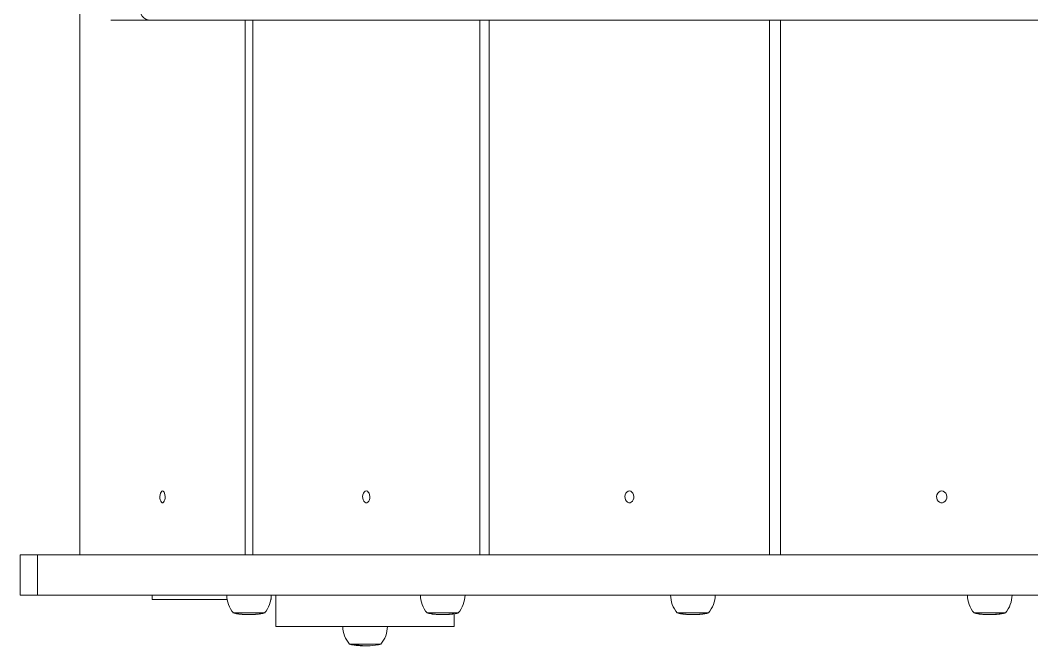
# Model space of a CAD drawing. Header units: millimetres. Extents: x -6562 to 7161, y -6069 to 5384.
# Drawn here: x -2986 to -2305, y -1994 to -1573 of the extents above; entities that cross this region are included whole.
import ezdxf

# ---------------------------------------------------------------- set-up
doc = ezdxf.new("R2010")
doc.units = ezdxf.units.MM
doc.layers.add('DIKOM_ОБЪЕКТ', color=7, linetype='Continuous')

msp = doc.modelspace()

# ---------------------------------------------------------------- linework, layer by layer
at = {"layer": 'DIKOM_ОБЪЕКТ', "color": 7, "linetype": 'Continuous', "lineweight": 15}
for p, q in [((-2945.872, -1286.484), (-2945.872, -1932.484)), ((-2925.165, -1572.984), (-2898.495, -1572.984)), ((-2898.495, -1572.984), (-2074.274, -1572.984)), ((-2834.726, -1932.484), (-2834.726, -1572.984)), ((-2829.605, -1572.984), (-2829.605, -1932.484)), ((-2676.83, -1932.484), (-2676.83, -1572.984)), ((-2670.447, -1572.984), (-2670.447, -1932.484)), ((-2481.938, -1932.484), (-2481.938, -1572.984)), ((-2474.539, -1572.984), (-2474.539, -1932.484)), ((-2986.029, -1932.484), (-2986.029, -1959.484)), ((-2974.493, -1932.484), (-2986.029, -1932.484)), ((-2974.493, -1959.484), (-2974.493, -1932.484)), ((-1772.956, -1932.484), (-2974.493, -1932.484)), ((-2986.029, -1959.484), (-2974.493, -1959.484)), ((-2974.493, -1959.484), (-1772.956, -1959.484)), ((-2897.244, -1962.484), (-2897.244, -1959.484)), ((-2813.966, -1959.484), (-2813.966, -1980.484)), ((-2846.831, -1962.484), (-2897.244, -1962.484)), ((-2817.244, -1962.484), (-2817.368, -1962.484)), ((-2817.244, -1961.644), (-2817.244, -1962.484)), ((-2821.3, -1971.484), (-2842.9, -1971.484)), ((-2839.634, -1972.09), (-2839.735, -1972.065)), ((-2839.249, -1972.133), (-2839.249, -1972.143)), ((-2839.249, -1972.143), (-2839.178, -1972.156)), ((-2836.031, -1972.462), (-2836.156, -1972.439)), ((-2835.703, -1972.465), (-2835.575, -1972.487)), ((-2834.754, -1972.519), (-2834.887, -1972.5)), ((-2833.538, -1972.537), (-2833.705, -1972.537)), ((-2833.563, -1972.537), (-2832.527, -1972.537)), ((-2832.446, -1972.537), (-2831.382, -1972.537)), ((-2832.01, -1972.535), (-2832.441, -1972.536)), ((-2831.382, -1972.537), (-2831.068, -1972.537)), ((-2831.077, -1972.536), (-2831.233, -1972.536)), ((-2831.039, -1972.537), (-2830.625, -1972.537)), ((-2828.267, -1972.469), (-2828.312, -1972.472)), ((-2827.31, -1972.38), (-2827.324, -1972.381)), ((-2826.582, -1972.32), (-2827.31, -1972.38)), ((-2827.114, -1972.345), (-2826.09, -1972.29)), ((-2825.738, -1972.25), (-2825.095, -1972.113)), ((-2824.883, -1972.107), (-2825.358, -1972.183)), ((-2824.883, -1972.082), (-2824.883, -1972.107)), ((-2824.874, -1972.106), (-2824.883, -1972.107)), ((-2824.874, -1972.081), (-2824.874, -1972.106)), ((-2690.979, -1971.484), (-2712.579, -1971.484)), ((-2709.427, -1972.074), (-2709.507, -1972.065)), ((-2708.983, -1972.14), (-2708.983, -1972.143)), ((-2705.77, -1972.456), (-2705.981, -1972.439)), ((-2705.535, -1972.465), (-2705.307, -1972.482)), ((-2704.474, -1972.516), (-2704.732, -1972.5)), ((-2704.271, -1972.515), (-2704.399, -1972.521)), ((-2703.185, -1972.537), (-2703.377, -1972.537)), ((-2703.213, -1972.537), (-2702.285, -1972.537)), ((-2702.259, -1972.537), (-2701.21, -1972.537)), ((-2701.898, -1972.535), (-2702.257, -1972.536)), ((-2701.21, -1972.537), (-2700.831, -1972.537)), ((-2700.831, -1972.537), (-2700.305, -1972.537)), ((-2698.017, -1972.469), (-2698.014, -1972.472)), ((-2697.21, -1972.38), (-2697.224, -1972.381)), ((-2697.075, -1972.345), (-2695.792, -1972.29)), ((-2695.687, -1972.279), (-2695.957, -1972.297)), ((-2695.45, -1972.25), (-2695.087, -1972.113)), ((-2694.814, -1972.107), (-2695.236, -1972.227)), ((-2694.814, -1972.073), (-2694.814, -1972.107)), ((-2694.805, -1972.106), (-2694.814, -1972.107)), ((-2694.805, -1972.072), (-2694.805, -1972.106)), ((-2693.966, -1980.484), (-2693.966, -1972.054)), ((-2522.69, -1971.484), (-2544.29, -1971.484)), ((-2540.356, -1972.123), (-2540.356, -1972.143)), ((-2538.052, -1972.42), (-2538.309, -1972.403)), ((-2535.653, -1972.531), (-2535.711, -1972.53)), ((-2535.064, -1972.537), (-2535.479, -1972.533)), ((-2534.922, -1972.537), (-2535.064, -1972.537)), ((-2534.961, -1972.537), (-2534.965, -1972.537)), ((-2534.961, -1972.537), (-2534.18, -1972.537)), ((-2533.56, -1972.537), (-2532.552, -1972.537)), ((-2533.058, -1972.535), (-2533.558, -1972.536)), ((-2532.347, -1972.537), (-2532.253, -1972.537)), ((-2532.253, -1972.537), (-2532.015, -1972.537)), ((-2530.084, -1972.493), (-2530.084, -1972.492)), ((-2529.021, -1972.426), (-2528.876, -1972.403)), ((-2528.478, -1972.381), (-2528.564, -1972.39)), ((-2528.464, -1972.38), (-2528.478, -1972.381)), ((-2528.284, -1972.353), (-2528.464, -1972.38)), ((-2528.172, -1972.345), (-2527.877, -1972.316)), ((-2526.677, -1972.178), (-2526.158, -1972.113)), ((-2526.051, -1972.107), (-2526.294, -1972.13)), ((-2526.096, -1972.111), (-2526.042, -1972.106)), ((-2526.051, -1972.097), (-2526.051, -1972.107)), ((-2526.042, -1972.106), (-2526.051, -1972.107)), ((-2526.042, -1972.096), (-2526.042, -1972.106)), ((-2525.53, -1972.02), (-2525.639, -1972.041)), ((-2322.927, -1971.484), (-2344.527, -1971.484)), ((-2337.773, -1972.452), (-2337.988, -1972.439)), ((-2337.548, -1972.465), (-2337.304, -1972.478)), ((-2336.459, -1972.514), (-2336.755, -1972.5)), ((-2335.116, -1972.537), (-2335.312, -1972.537)), ((-2335.139, -1972.537), (-2334.289, -1972.537)), ((-2334.289, -1972.537), (-2333.244, -1972.537)), ((-2333.961, -1972.535), (-2334.285, -1972.536)), ((-2333.223, -1972.537), (-2332.868, -1972.537)), ((-2332.847, -1972.537), (-2332.252, -1972.537)), ((-2329.305, -1972.38), (-2329.319, -1972.381)), ((-2327.616, -1972.279), (-2329.305, -1972.38)), ((-2329.204, -1972.345), (-2327.784, -1972.29)), ((-2327.449, -1972.25), (-2327.244, -1972.113)), ((-2326.939, -1972.107), (-2327.172, -1972.227)), ((-2326.939, -1972.068), (-2326.939, -1972.107)), ((-2326.93, -1972.106), (-2326.939, -1972.107)), ((-2326.93, -1972.066), (-2326.93, -1972.106)), ((-2693.966, -1980.484), (-2813.966, -1980.484)), ((-2743.166, -1992.484), (-2764.766, -1992.484)), ((-2759.023, -1993.091), (-2759.023, -1993.143)), ((-2755.685, -1993.533), (-2756.013, -1993.53)), ((-2755.44, -1993.537), (-2755.227, -1993.537)), ((-2755.215, -1993.537), (-2755.188, -1993.537)), ((-2755.205, -1993.537), (-2755.211, -1993.537)), ((-2755.163, -1993.536), (-2755.198, -1993.537)), ((-2754.667, -1993.537), (-2753.808, -1993.537)), ((-2752.728, -1993.535), (-2753.324, -1993.536)), ((-2753.321, -1993.537), (-2752.605, -1993.537)), ((-2752.605, -1993.537), (-2752.498, -1993.537)), ((-2752.498, -1993.537), (-2752.491, -1993.537)), ((-2751.094, -1993.513), (-2750.692, -1993.498))]:
    msp.add_line(p, q, dxfattribs=at)
at = {"layer": 'DIKOM_ОБЪЕКТ', "color": 7, "linetype": 'Continuous', "lineweight": 15, "flags": 128}
for points in [[(-2906.306, -1563.484), (-2906.156, -1565.338), (-2905.711, -1567.12), (-2904.989, -1568.762), (-2904.018, -1570.202), (-2902.835, -1571.383), (-2901.484, -1572.261), (-2900.019, -1572.802), (-2898.495, -1572.984)], [(-2890.299, -1889.484), (-2889.775, -1889.662), (-2889.298, -1890.179), (-2888.909, -1890.99), (-2888.644, -1892.023), (-2888.526, -1893.186), (-2888.566, -1894.375), (-2888.759, -1895.484), (-2889.09, -1896.417), (-2889.527, -1897.088), (-2890.034, -1897.44), (-2890.564, -1897.44), (-2891.071, -1897.088), (-2891.509, -1896.417), (-2891.839, -1895.484), (-2892.033, -1894.375), (-2892.073, -1893.186), (-2891.955, -1892.023), (-2891.689, -1890.99), (-2891.301, -1890.179), (-2890.824, -1889.662), (-2890.299, -1889.484)], [(-2753.218, -1889.484), (-2752.497, -1889.662), (-2751.841, -1890.179), (-2751.307, -1890.99), (-2750.942, -1892.023), (-2750.78, -1893.186), (-2750.835, -1894.375), (-2751.101, -1895.484), (-2751.555, -1896.417), (-2752.157, -1897.088), (-2752.854, -1897.44), (-2753.582, -1897.44), (-2754.278, -1897.088), (-2754.881, -1896.417), (-2755.335, -1895.484), (-2755.601, -1894.375), (-2755.655, -1893.186), (-2755.493, -1892.023), (-2755.129, -1890.99), (-2754.595, -1890.179), (-2753.938, -1889.662), (-2753.218, -1889.484)], [(-2576.193, -1889.484), (-2575.304, -1889.662), (-2574.494, -1890.179), (-2573.835, -1890.99), (-2573.385, -1892.023), (-2573.185, -1893.186), (-2573.252, -1894.375), (-2573.58, -1895.484), (-2574.141, -1896.417), (-2574.884, -1897.088), (-2575.743, -1897.44), (-2576.642, -1897.44), (-2577.501, -1897.088), (-2578.244, -1896.417), (-2578.805, -1895.484), (-2579.133, -1894.375), (-2579.2, -1893.186), (-2579, -1892.023), (-2578.55, -1890.99), (-2577.891, -1890.179), (-2577.082, -1889.662), (-2576.193, -1889.484)], [(-2366.054, -1889.484), (-2365.03, -1889.662), (-2364.098, -1890.179), (-2363.34, -1890.99), (-2362.822, -1892.023), (-2362.592, -1893.186), (-2362.669, -1894.375), (-2363.047, -1895.484), (-2363.692, -1896.417), (-2364.547, -1897.088), (-2365.536, -1897.44), (-2366.571, -1897.44), (-2367.56, -1897.088), (-2368.415, -1896.417), (-2369.06, -1895.484), (-2369.438, -1894.375), (-2369.516, -1893.186), (-2369.285, -1892.023), (-2368.768, -1890.99), (-2368.009, -1890.179), (-2367.077, -1889.662), (-2366.054, -1889.484)], [(-2326.177, -1972.094), (-2326.172, -1972.093), (-2326.166, -1972.092), (-2326.161, -1972.091), (-2326.156, -1972.09), (-2326.151, -1972.09), (-2326.145, -1972.089), (-2326.14, -1972.088), (-2326.135, -1972.087)]]:
    msp.add_lwpolyline(points, dxfattribs=at)
at = {"layer": 'DIKOM_ОБЪЕКТ', "color": 7, "linetype": 'Continuous', "lineweight": 15}
for centre, radius, start, end in [((-2828.423, -1959.324), 18.677, 180.490933, 220.621157), ((-2835.776, -1959.324), 18.677, 319.378843, 359.509067), ((-2698.103, -1959.324), 18.677, 180.490933, 220.621157), ((-2705.456, -1959.324), 18.677, 319.378843, 359.509067), ((-2529.813, -1959.324), 18.677, 180.490933, 220.621157), ((-2537.167, -1959.324), 18.677, 319.378843, 359.509067), ((-2330.05, -1959.324), 18.677, 180.490933, 220.621157), ((-2337.404, -1959.324), 18.677, 319.378843, 359.509067), ((-2833.574, -1930.701), 41.836, 257.120378, 261.66963), ((-2833.574, -1930.701), 41.836, 262.301552, 265.091413), ((-2833.574, -1930.701), 41.836, 265.755612, 266.636027), ((-2833.574, -1930.701), 41.836, 267.260967, 268.384277), ((-2830.625, -1930.701), 41.836, 270, 272.588895), ((-2830.625, -1930.701), 41.836, 273.167575, 274.090774), ((-2830.625, -1930.701), 41.836, 274.717751, 275.549257), ((-2830.625, -1930.701), 41.836, 276.153984, 276.732054), ((-2830.625, -1930.701), 41.836, 277.237935, 278.115796), ((-2830.625, -1930.701), 41.836, 278.747399, 282.879622), ((-2703.254, -1930.701), 41.836, 257.120378, 261.511071), ((-2703.254, -1930.701), 41.836, 263.674051, 264.682442), ((-2703.254, -1930.701), 41.836, 265.421313, 266.553661), ((-2703.254, -1930.701), 41.836, 267.188173, 268.32886), ((-2700.305, -1930.701), 41.836, 270, 272.499669), ((-2700.305, -1930.701), 41.836, 273.131534, 274.18398), ((-2700.305, -1930.701), 41.836, 274.820767, 275.967234), ((-2700.305, -1930.701), 41.836, 277.058522, 277.773486), ((-2700.305, -1930.701), 41.836, 279.39456, 282.879622), ((-2534.965, -1930.701), 41.836, 257.120378, 261.647445), ((-2534.965, -1930.701), 41.836, 262.280975, 264.926876), ((-2534.965, -1930.701), 41.836, 265.528094, 266.624273), ((-2534.965, -1930.701), 41.836, 267.250535, 268.376547), ((-2534.965, -1930.701), 41.836, 269.29613, 270), ((-2532.016, -1930.701), 41.836, 270, 272.684497), ((-2532.016, -1930.701), 41.836, 273.26983, 274.10368), ((-2532.016, -1930.701), 41.836, 274.732166, 275.119576), ((-2532.016, -1930.701), 41.836, 275.680402, 277.336113), ((-2532.016, -1930.701), 41.836, 277.864622, 278.137328), ((-2532.016, -1930.701), 41.836, 278.77037, 282.879622), ((-2335.201, -1930.701), 41.836, 257.120378, 260.872472), ((-2335.201, -1930.701), 41.836, 265.0665, 266.477099), ((-2335.201, -1930.701), 41.836, 267.120468, 268.27704), ((-2335.201, -1930.701), 41.836, 268.920247, 269.362311), ((-2332.252, -1930.701), 41.836, 273.015237, 274.270783), ((-2332.252, -1930.701), 41.836, 274.916627, 275.340741), ((-2332.252, -1930.701), 41.836, 275.340741, 275.825601), ((-2332.252, -1930.701), 41.836, 278.40787, 278.730974), ((-2332.252, -1930.701), 41.836, 278.730974, 282.879622), ((-2750.289, -1980.324), 18.677, 180.490933, 220.621157), ((-2757.642, -1980.324), 18.677, 319.378843, 359.509067), ((-2755.44, -1951.701), 41.836, 257.120378, 266.641314), ((-2755.44, -1951.701), 41.836, 268.857207, 270), ((-2752.491, -1951.701), 41.836, 272.462321, 282.879622)]:
    msp.add_arc(centre, radius, start, end, dxfattribs=at)
for points, knots in [([(-2839.735, -1972.065), (-2839.529, -1972.095), (-2839.126, -1972.153), (-2838.722, -1972.202), (-2838.524, -1972.226)], [0, 0, 0, 0, 0.5120959, 1, 1, 1, 1]), ([(-2838.499, -1972.238), (-2838.621, -1972.223), (-2838.871, -1972.193), (-2839.121, -1972.16), (-2839.249, -1972.143)], [0, 0, 0, 0, 0.4882528, 1, 1, 1, 1]), ([(-2838.524, -1972.226), (-2838.323, -1972.249), (-2837.99, -1972.287), (-2837.533, -1972.335), (-2837.17, -1972.374), (-2836.889, -1972.403), (-2836.738, -1972.418), (-2836.707, -1972.419), (-2836.696, -1972.42)], [0, 0, 0, 0, 0.2166618, 0.3588057, 0.50097, 0.6879606, 0.8806848, 1, 1, 1, 1]), ([(-2837.15, -1972.383), (-2837.173, -1972.382), (-2837.211, -1972.379), (-2837.416, -1972.357), (-2837.64, -1972.333), (-2837.937, -1972.301), (-2838.232, -1972.269), (-2838.426, -1972.246), (-2838.499, -1972.238)], [0, 0, 0, 0, 0.2787138, 0.4466954, 0.5831051, 0.7204296, 0.8954955, 1, 1, 1, 1]), ([(-2836.156, -1972.439), (-2836.084, -1972.443), (-2835.933, -1972.452), (-2835.782, -1972.46), (-2835.703, -1972.465)], [0, 0, 0, 0, 0.4764333, 1, 1, 1, 1]), ([(-2834.887, -1972.5), (-2834.814, -1972.502), (-2834.663, -1972.507), (-2834.512, -1972.511), (-2834.434, -1972.513)], [0, 0, 0, 0, 0.4831844, 1, 1, 1, 1]), ([(-2834.434, -1972.513), (-2834.412, -1972.518), (-2834.367, -1972.528), (-2834.322, -1972.53), (-2834.299, -1972.531)], [0, 0, 0, 0, 0.4984896, 1, 1, 1, 1]), ([(-2834.299, -1972.531), (-2833.806, -1972.535), (-2833.255, -1972.539), (-2832.705, -1972.535), (-2832.648, -1972.535)], [0, 0, 0, 0, 0.8969043, 1, 1, 1, 1]), ([(-2832.648, -1972.535), (-2832.542, -1972.535), (-2832.329, -1972.535), (-2832.117, -1972.535), (-2832.01, -1972.535)], [0, 0, 0, 0, 0.4996249, 1, 1, 1, 1]), ([(-2831.393, -1972.537), (-2831.294, -1972.536), (-2831.097, -1972.535), (-2830.617, -1972.526), (-2830.264, -1972.517), (-2830.085, -1972.513)], [0, 0, 0, 0, 0.3333508, 0.6622117, 1, 1, 1, 1]), ([(-2830.047, -1972.521), (-2830.198, -1972.524), (-2830.478, -1972.53), (-2830.821, -1972.536), (-2831.057, -1972.538), (-2831.116, -1972.537), (-2831.144, -1972.536)], [0, 0, 0, 0, 0.2870906, 0.5290541, 0.7711564, 1, 1, 1, 1]), ([(-2830.085, -1972.513), (-2829.875, -1972.507), (-2829.491, -1972.497), (-2828.982, -1972.483), (-2828.596, -1972.473), (-2828.342, -1972.469), (-2828.292, -1972.469), (-2828.267, -1972.469)], [0, 0, 0, 0, 0.2253636, 0.4129316, 0.6001419, 0.8001087, 1, 1, 1, 1]), ([(-2828.72, -1972.493), (-2828.751, -1972.492), (-2828.8, -1972.492), (-2829.068, -1972.497), (-2829.394, -1972.505), (-2829.74, -1972.513), (-2829.961, -1972.519), (-2830.047, -1972.521)], [0, 0, 0, 0, 0.30185, 0.4914392, 0.6811903, 0.876449, 1, 1, 1, 1]), ([(-2828.733, -1972.494), (-2828.728, -1972.494), (-2828.696, -1972.492), (-2828.709, -1972.493), (-2828.72, -1972.493)], [0, 0, 0, 0, 0.1664462, 1, 1, 1, 1]), ([(-2827.819, -1972.403), (-2827.699, -1972.394), (-2827.463, -1972.376), (-2827.228, -1972.355), (-2827.114, -1972.345)], [0, 0, 0, 0, 0.5133373, 1, 1, 1, 1]), ([(-2827.64, -1972.425), (-2827.653, -1972.428), (-2827.713, -1972.439), (-2827.772, -1972.419), (-2827.819, -1972.403)], [0, 0, 0, 0, 0.2146622, 1, 1, 1, 1]), ([(-2825.095, -1972.113), (-2825, -1972.099), (-2824.79, -1972.07), (-2824.581, -1972.038), (-2824.467, -1972.02)], [0, 0, 0, 0, 0.4564653, 1, 1, 1, 1]), ([(-2824.721, -1972.114), (-2824.733, -1972.117), (-2824.784, -1972.13), (-2824.834, -1972.116), (-2824.874, -1972.106)], [0, 0, 0, 0, 0.2260497, 1, 1, 1, 1]), ([(-2824.467, -1972.02), (-2824.42, -1972.039), (-2824.353, -1972.065), (-2824.285, -1972.048), (-2824.265, -1972.043)], [0, 0, 0, 0, 0.7003238, 1, 1, 1, 1]), ([(-2709.507, -1972.065), (-2709.303, -1972.095), (-2708.906, -1972.153), (-2708.509, -1972.202), (-2708.315, -1972.226)], [0, 0, 0, 0, 0.512456, 1, 1, 1, 1]), ([(-2708.244, -1972.238), (-2708.364, -1972.223), (-2708.611, -1972.193), (-2708.857, -1972.16), (-2708.983, -1972.143)], [0, 0, 0, 0, 0.4887022, 1, 1, 1, 1]), ([(-2708.315, -1972.226), (-2708.117, -1972.249), (-2707.789, -1972.287), (-2707.319, -1972.336), (-2706.937, -1972.374), (-2706.69, -1972.396), (-2706.607, -1972.402), (-2706.596, -1972.403)], [0, 0, 0, 0, 0.3020139, 0.5001053, 0.6981661, 0.9587665, 1, 1, 1, 1]), ([(-2706.912, -1972.375), (-2706.923, -1972.375), (-2706.967, -1972.372), (-2707.135, -1972.357), (-2707.377, -1972.333), (-2707.687, -1972.301), (-2707.98, -1972.269), (-2708.172, -1972.246), (-2708.244, -1972.238)], [0, 0, 0, 0, 0.0749341, 0.2904338, 0.4654343, 0.6416154, 0.8660135, 1, 1, 1, 1]), ([(-2705.981, -1972.439), (-2705.911, -1972.443), (-2705.762, -1972.452), (-2705.613, -1972.46), (-2705.535, -1972.465)], [0, 0, 0, 0, 0.4765883, 1, 1, 1, 1]), ([(-2704.732, -1972.5), (-2704.66, -1972.502), (-2704.511, -1972.507), (-2704.362, -1972.511), (-2704.285, -1972.513)], [0, 0, 0, 0, 0.4839896, 1, 1, 1, 1]), ([(-2704.285, -1972.513), (-2704.233, -1972.518), (-2704.127, -1972.528), (-2704.021, -1972.53), (-2703.967, -1972.531)], [0, 0, 0, 0, 0.4984778, 1, 1, 1, 1]), ([(-2703.967, -1972.531), (-2703.536, -1972.535), (-2703.055, -1972.539), (-2702.576, -1972.535), (-2702.526, -1972.535)], [0, 0, 0, 0, 0.8969585, 1, 1, 1, 1]), ([(-2702.526, -1972.535), (-2702.421, -1972.535), (-2702.212, -1972.535), (-2702.003, -1972.535), (-2701.898, -1972.535)], [0, 0, 0, 0, 0.4999914, 1, 1, 1, 1]), ([(-2701.213, -1972.537), (-2701.132, -1972.536), (-2700.97, -1972.535), (-2700.526, -1972.526), (-2700.181, -1972.517), (-2700.006, -1972.513)], [0, 0, 0, 0, 0.3297968, 0.660239, 1, 1, 1, 1]), ([(-2699.924, -1972.521), (-2700.071, -1972.524), (-2700.344, -1972.53), (-2700.662, -1972.536), (-2700.851, -1972.538), (-2700.918, -1972.536), (-2700.902, -1972.536), (-2700.899, -1972.536)], [0, 0, 0, 0, 0.2692066, 0.4963127, 0.7234665, 0.9380907, 1, 1, 1, 1]), ([(-2700.006, -1972.513), (-2699.798, -1972.507), (-2699.416, -1972.497), (-2698.882, -1972.483), (-2698.458, -1972.473), (-2698.152, -1972.469), (-2698.062, -1972.469), (-2698.017, -1972.469)], [0, 0, 0, 0, 0.2252173, 0.4129796, 0.6000811, 0.8000546, 1, 1, 1, 1]), ([(-2698.463, -1972.493), (-2698.516, -1972.492), (-2698.603, -1972.492), (-2698.914, -1972.497), (-2699.264, -1972.505), (-2699.62, -1972.513), (-2699.839, -1972.519), (-2699.924, -1972.521)], [0, 0, 0, 0, 0.3018226, 0.4914139, 0.6811361, 0.8765353, 1, 1, 1, 1]), ([(-2698.478, -1972.497), (-2698.451, -1972.496), (-2698.403, -1972.493), (-2698.445, -1972.493), (-2698.463, -1972.493)], [0, 0, 0, 0, 0.5736689, 1, 1, 1, 1]), ([(-2697.77, -1972.403), (-2697.651, -1972.394), (-2697.419, -1972.376), (-2697.187, -1972.355), (-2697.075, -1972.345)], [0, 0, 0, 0, 0.5128711, 1, 1, 1, 1]), ([(-2697.252, -1972.419), (-2697.314, -1972.425), (-2697.486, -1972.441), (-2697.659, -1972.418), (-2697.77, -1972.403)], [0, 0, 0, 0, 0.3583449, 1, 1, 1, 1]), ([(-2695.792, -1972.29), (-2695.747, -1972.286), (-2695.681, -1972.28), (-2695.595, -1972.271), (-2695.556, -1972.267), (-2695.537, -1972.264)], [0, 0, 0, 0, 0.4999884, 0.7496333, 1, 1, 1, 1]), ([(-2695.537, -1972.264), (-2695.535, -1972.264), (-2695.532, -1972.264), (-2695.529, -1972.264), (-2695.528, -1972.263)], [0, 0, 0, 0, 0.5262975, 1, 1, 1, 1]), ([(-2695.528, -1972.263), (-2695.515, -1972.262), (-2695.497, -1972.259), (-2695.47, -1972.254), (-2695.457, -1972.252), (-2695.45, -1972.25)], [0, 0, 0, 0, 0.4999494, 0.7500196, 1, 1, 1, 1]), ([(-2695.087, -1972.113), (-2694.992, -1972.099), (-2694.786, -1972.07), (-2694.579, -1972.038), (-2694.467, -1972.02)], [0, 0, 0, 0, 0.4562176, 1, 1, 1, 1]), ([(-2694.249, -1972.096), (-2694.341, -1972.108), (-2694.527, -1972.132), (-2694.712, -1972.114), (-2694.805, -1972.106)], [0, 0, 0, 0, 0.500173, 1, 1, 1, 1]), ([(-2694.467, -1972.02), (-2694.356, -1972.037), (-2694.135, -1972.07), (-2693.913, -1972.042), (-2693.802, -1972.028)], [0, 0, 0, 0, 0.5001536, 1, 1, 1, 1]), ([(-2693.802, -1972.028), (-2693.886, -1972.042), (-2694.035, -1972.065), (-2694.184, -1972.086), (-2694.249, -1972.096)], [0, 0, 0, 0, 0.5632298, 1, 1, 1, 1]), ([(-2541.04, -1972.086), (-2541.009, -1972.092), (-2540.918, -1972.11), (-2540.827, -1972.083), (-2540.766, -1972.065)], [0, 0, 0, 0, 0.3390549, 1, 1, 1, 1]), ([(-2540.766, -1972.065), (-2540.56, -1972.095), (-2540.158, -1972.153), (-2539.755, -1972.202), (-2539.559, -1972.226)], [0, 0, 0, 0, 0.5125029, 1, 1, 1, 1]), ([(-2540.356, -1972.143), (-2540.403, -1972.153), (-2540.478, -1972.17), (-2540.554, -1972.158), (-2540.583, -1972.154)], [0, 0, 0, 0, 0.6120646, 1, 1, 1, 1]), ([(-2539.608, -1972.238), (-2539.73, -1972.223), (-2539.98, -1972.193), (-2540.229, -1972.16), (-2540.356, -1972.143)], [0, 0, 0, 0, 0.4888509, 1, 1, 1, 1]), ([(-2538.507, -1972.379), (-2538.502, -1972.378), (-2538.491, -1972.375), (-2538.606, -1972.357), (-2538.784, -1972.333), (-2539.053, -1972.301), (-2539.342, -1972.269), (-2539.535, -1972.246), (-2539.608, -1972.238)], [0, 0, 0, 0, 0.1754413, 0.3674783, 0.5235893, 0.6803722, 0.8805807, 1, 1, 1, 1]), ([(-2539.559, -1972.226), (-2539.358, -1972.249), (-2539.025, -1972.287), (-2538.598, -1972.335), (-2538.288, -1972.374), (-2538.091, -1972.403), (-2538.024, -1972.415), (-2538.036, -1972.417), (-2538.036, -1972.417)], [0, 0, 0, 0, 0.2436104, 0.4033207, 0.5631583, 0.773323, 0.9899569, 1, 1, 1, 1]), ([(-2538.666, -1972.373), (-2538.607, -1972.378), (-2538.533, -1972.384), (-2538.508, -1972.383), (-2538.503, -1972.383)], [0, 0, 0, 0, 0.8049024, 1, 1, 1, 1]), ([(-2537.429, -1972.459), (-2537.412, -1972.462), (-2537.334, -1972.473), (-2537.255, -1972.454), (-2537.195, -1972.439)], [0, 0, 0, 0, 0.2308412, 1, 1, 1, 1]), ([(-2537.195, -1972.439), (-2537.123, -1972.443), (-2536.972, -1972.452), (-2536.821, -1972.46), (-2536.742, -1972.465)], [0, 0, 0, 0, 0.4763923, 1, 1, 1, 1]), ([(-2536.742, -1972.465), (-2536.803, -1972.479), (-2536.88, -1972.497), (-2536.956, -1972.487), (-2536.973, -1972.484)], [0, 0, 0, 0, 0.7854625, 1, 1, 1, 1]), ([(-2536.15, -1972.517), (-2536.137, -1972.518), (-2536.063, -1972.526), (-2535.989, -1972.512), (-2535.929, -1972.5)], [0, 0, 0, 0, 0.1834483, 1, 1, 1, 1]), ([(-2535.929, -1972.5), (-2535.856, -1972.502), (-2535.705, -1972.507), (-2535.555, -1972.511), (-2535.477, -1972.513)], [0, 0, 0, 0, 0.4842056, 1, 1, 1, 1]), ([(-2535.477, -1972.513), (-2535.505, -1972.518), (-2535.563, -1972.528), (-2535.62, -1972.53), (-2535.649, -1972.531)], [0, 0, 0, 0, 0.4985103, 1, 1, 1, 1]), ([(-2535.649, -1972.531), (-2535.065, -1972.535), (-2534.413, -1972.539), (-2533.762, -1972.535), (-2533.694, -1972.535)], [0, 0, 0, 0, 0.8968427, 1, 1, 1, 1]), ([(-2533.694, -1972.535), (-2533.588, -1972.535), (-2533.376, -1972.535), (-2533.164, -1972.535), (-2533.058, -1972.535)], [0, 0, 0, 0, 0.4996201, 1, 1, 1, 1]), ([(-2532.569, -1972.537), (-2532.442, -1972.536), (-2532.192, -1972.535), (-2531.667, -1972.526), (-2531.309, -1972.517), (-2531.128, -1972.513)], [0, 0, 0, 0, 0.3372348, 0.6638754, 1, 1, 1, 1]), ([(-2531.165, -1972.521), (-2531.319, -1972.524), (-2531.603, -1972.53), (-2531.978, -1972.535), (-2532.203, -1972.538), (-2532.269, -1972.537), (-2532.277, -1972.537)], [0, 0, 0, 0, 0.357004, 0.6585758, 0.9598015, 1, 1, 1, 1]), ([(-2530.109, -1972.493), (-2530.105, -1972.493), (-2530.099, -1972.493), (-2530.266, -1972.497), (-2530.54, -1972.505), (-2530.862, -1972.513), (-2531.08, -1972.519), (-2531.165, -1972.521)], [0, 0, 0, 0, 0.2141722, 0.4275391, 0.6411809, 0.8608736, 1, 1, 1, 1]), ([(-2531.128, -1972.513), (-2530.922, -1972.507), (-2530.545, -1972.497), (-2530.089, -1972.483), (-2529.781, -1972.473), (-2529.635, -1972.469), (-2529.644, -1972.469), (-2529.647, -1972.469)], [0, 0, 0, 0, 0.2492512, 0.4567776, 0.6638, 0.8850847, 1, 1, 1, 1]), ([(-2528.876, -1972.403), (-2528.755, -1972.394), (-2528.521, -1972.376), (-2528.286, -1972.355), (-2528.172, -1972.345)], [0, 0, 0, 0, 0.513021, 1, 1, 1, 1]), ([(-2526.158, -1972.113), (-2526.062, -1972.099), (-2525.853, -1972.07), (-2525.644, -1972.038), (-2525.53, -1972.02)], [0, 0, 0, 0, 0.4556631, 1, 1, 1, 1]), ([(-2341.465, -1972.065), (-2341.264, -1972.095), (-2340.873, -1972.153), (-2340.48, -1972.202), (-2340.289, -1972.226)], [0, 0, 0, 0, 0.5122339, 1, 1, 1, 1]), ([(-2340.289, -1972.226), (-2340.093, -1972.249), (-2339.769, -1972.287), (-2339.301, -1972.335), (-2338.984, -1972.366), (-2338.847, -1972.377), (-2338.801, -1972.381)], [0, 0, 0, 0, 0.3776329, 0.625392, 0.8730181, 1, 1, 1, 1]), ([(-2339.095, -1972.355), (-2339.095, -1972.355), (-2339.16, -1972.344), (-2339.332, -1972.335), (-2339.641, -1972.3), (-2339.934, -1972.269), (-2340.123, -1972.246), (-2340.193, -1972.238)], [0, 0, 0, 0, 0.0018169, 0.2481276, 0.4956273, 0.8113251, 1, 1, 1, 1]), ([(-2337.988, -1972.439), (-2337.918, -1972.443), (-2337.771, -1972.452), (-2337.625, -1972.46), (-2337.548, -1972.465)], [0, 0, 0, 0, 0.4767466, 1, 1, 1, 1]), ([(-2336.755, -1972.5), (-2336.685, -1972.502), (-2336.538, -1972.507), (-2336.391, -1972.511), (-2336.315, -1972.513)], [0, 0, 0, 0, 0.4832628, 1, 1, 1, 1]), ([(-2336.315, -1972.513), (-2336.246, -1972.519), (-2336.137, -1972.527), (-2336.029, -1972.528), (-2335.99, -1972.529)], [0, 0, 0, 0, 0.6412256, 1, 1, 1, 1]), ([(-2335.667, -1972.532), (-2335.35, -1972.535), (-2334.987, -1972.539), (-2334.626, -1972.535), (-2334.581, -1972.535)], [0, 0, 0, 0, 0.8751965, 1, 1, 1, 1]), ([(-2334.581, -1972.535), (-2334.477, -1972.535), (-2334.271, -1972.535), (-2334.064, -1972.535), (-2333.961, -1972.535)], [0, 0, 0, 0, 0.5003377, 1, 1, 1, 1]), ([(-2333.25, -1972.537), (-2333.178, -1972.536), (-2333.034, -1972.535), (-2332.609, -1972.526), (-2332.27, -1972.517), (-2332.099, -1972.513)], [0, 0, 0, 0, 0.334994, 0.6629517, 1, 1, 1, 1]), ([(-2331.991, -1972.521), (-2332.136, -1972.524), (-2332.403, -1972.53), (-2332.705, -1972.536), (-2332.871, -1972.536), (-2332.92, -1972.54), (-2332.905, -1972.536), (-2332.904, -1972.536)], [0, 0, 0, 0, 0.2855331, 0.5264789, 0.7674315, 0.9951713, 1, 1, 1, 1]), ([(-2332.099, -1972.513), (-2331.892, -1972.507), (-2331.514, -1972.497), (-2330.969, -1972.483), (-2330.525, -1972.473), (-2330.192, -1972.469), (-2330.079, -1972.469), (-2330.023, -1972.469)], [0, 0, 0, 0, 0.2253229, 0.4129664, 0.6001628, 0.8001237, 1, 1, 1, 1]), ([(-2330.463, -1972.493), (-2330.529, -1972.492), (-2330.637, -1972.492), (-2330.97, -1972.497), (-2331.331, -1972.505), (-2331.69, -1972.513), (-2331.907, -1972.519), (-2331.991, -1972.521)], [0, 0, 0, 0, 0.3019231, 0.4913243, 0.6809856, 0.876471, 1, 1, 1, 1]), ([(-2330.506, -1972.5), (-2330.48, -1972.499), (-2330.386, -1972.495), (-2330.387, -1972.493), (-2330.441, -1972.493), (-2330.463, -1972.493)], [0, 0, 0, 0, 0.1924886, 0.669286, 1, 1, 1, 1]), ([(-2330.023, -1972.469), (-2329.972, -1972.47), (-2329.888, -1972.471), (-2330.07, -1972.48), (-2330.143, -1972.483)], [0, 0, 0, 0, 0.6014677, 1, 1, 1, 1]), ([(-2329.89, -1972.403), (-2329.773, -1972.394), (-2329.544, -1972.376), (-2329.315, -1972.355), (-2329.204, -1972.345)], [0, 0, 0, 0, 0.5130569, 1, 1, 1, 1]), ([(-2329.313, -1972.425), (-2329.359, -1972.427), (-2329.551, -1972.439), (-2329.744, -1972.419), (-2329.89, -1972.403)], [0, 0, 0, 0, 0.2416546, 1, 1, 1, 1]), ([(-2327.784, -1972.29), (-2327.735, -1972.286), (-2327.662, -1972.28), (-2327.566, -1972.271), (-2327.522, -1972.267), (-2327.5, -1972.264)], [0, 0, 0, 0, 0.4995059, 0.7495612, 1, 1, 1, 1]), ([(-2327.172, -1972.227), (-2327.246, -1972.236), (-2327.394, -1972.254), (-2327.542, -1972.271), (-2327.616, -1972.279)], [0, 0, 0, 0, 0.501762, 1, 1, 1, 1]), ([(-2327.5, -1972.264), (-2327.498, -1972.264), (-2327.495, -1972.264), (-2327.492, -1972.264), (-2327.491, -1972.263)], [0, 0, 0, 0, 0.5530218, 1, 1, 1, 1]), ([(-2327.491, -1972.263), (-2327.485, -1972.262), (-2327.475, -1972.259), (-2327.46, -1972.254), (-2327.453, -1972.252), (-2327.449, -1972.25)], [0, 0, 0, 0, 0.4999238, 0.7499569, 1, 1, 1, 1]), ([(-2327.244, -1972.113), (-2327.151, -1972.099), (-2326.947, -1972.07), (-2326.744, -1972.038), (-2326.633, -1972.02)], [0, 0, 0, 0, 0.4556225, 1, 1, 1, 1]), ([(-2326.198, -1972.096), (-2326.32, -1972.108), (-2326.564, -1972.132), (-2326.808, -1972.114), (-2326.93, -1972.106)], [0, 0, 0, 0, 0.5001808, 1, 1, 1, 1]), ([(-2326.633, -1972.02), (-2326.487, -1972.037), (-2326.195, -1972.07), (-2325.904, -1972.042), (-2325.758, -1972.028)], [0, 0, 0, 0, 0.5001853, 1, 1, 1, 1]), ([(-2325.758, -1972.028), (-2325.841, -1972.042), (-2325.987, -1972.065), (-2326.134, -1972.086), (-2326.198, -1972.096)], [0, 0, 0, 0, 0.5631113, 1, 1, 1, 1]), ([(-2761.117, -1993.073), (-2760.793, -1993.087), (-2760.146, -1993.114), (-2759.498, -1993.082), (-2759.174, -1993.065)], [0, 0, 0, 0, 0.4998646, 1, 1, 1, 1]), ([(-2760.063, -1993.24), (-2760.236, -1993.215), (-2760.587, -1993.164), (-2760.938, -1993.104), (-2761.117, -1993.073)], [0, 0, 0, 0, 0.4895329, 1, 1, 1, 1]), ([(-2759.023, -1993.143), (-2759.271, -1993.152), (-2759.768, -1993.172), (-2760.264, -1993.156), (-2760.512, -1993.149)], [0, 0, 0, 0, 0.500079, 1, 1, 1, 1]), ([(-2760.512, -1993.149), (-2760.403, -1993.166), (-2760.191, -1993.2), (-2759.978, -1993.23), (-2759.874, -1993.245)], [0, 0, 0, 0, 0.5103201, 1, 1, 1, 1]), ([(-2757.715, -1993.42), (-2757.91, -1993.417), (-2758.198, -1993.414), (-2758.719, -1993.382), (-2759.133, -1993.348), (-2759.598, -1993.301), (-2759.894, -1993.262), (-2760.063, -1993.24)], [0, 0, 0, 0, 0.3343874, 0.4935053, 0.6244321, 0.7848962, 1, 1, 1, 1]), ([(-2759.874, -1993.245), (-2759.742, -1993.263), (-2759.53, -1993.292), (-2759.18, -1993.329), (-2758.853, -1993.356), (-2758.487, -1993.378), (-2758.245, -1993.383), (-2758.113, -1993.383), (-2758.088, -1993.383)], [0, 0, 0, 0, 0.21968, 0.3567615, 0.4942208, 0.6727835, 0.937517, 1, 1, 1, 1]), ([(-2759.174, -1993.065), (-2759.002, -1993.095), (-2758.666, -1993.153), (-2758.328, -1993.202), (-2758.164, -1993.226)], [0, 0, 0, 0, 0.5122883, 1, 1, 1, 1]), ([(-2758.397, -1993.238), (-2758.499, -1993.223), (-2758.708, -1993.193), (-2758.917, -1993.16), (-2759.023, -1993.143)], [0, 0, 0, 0, 0.4883355, 1, 1, 1, 1]), ([(-2758.088, -1993.383), (-2757.985, -1993.382), (-2757.819, -1993.379), (-2757.753, -1993.357), (-2757.793, -1993.333), (-2757.949, -1993.301), (-2758.176, -1993.269), (-2758.337, -1993.246), (-2758.397, -1993.238)], [0, 0, 0, 0, 0.27871, 0.4467218, 0.5833037, 0.7205555, 0.8957023, 1, 1, 1, 1]), ([(-2758.164, -1993.226), (-2757.996, -1993.249), (-2757.718, -1993.287), (-2757.435, -1993.336), (-2757.311, -1993.374), (-2757.342, -1993.403), (-2757.5, -1993.418), (-2757.656, -1993.419), (-2757.715, -1993.42)], [0, 0, 0, 0, 0.216725, 0.3588325, 0.5010091, 0.688023, 0.8806905, 1, 1, 1, 1]), ([(-2758.131, -1993.445), (-2757.807, -1993.456), (-2757.159, -1993.477), (-2756.511, -1993.452), (-2756.188, -1993.439)], [0, 0, 0, 0, 0.5001034, 1, 1, 1, 1]), ([(-2757.753, -1993.471), (-2757.819, -1993.466), (-2757.945, -1993.458), (-2758.071, -1993.449), (-2758.131, -1993.445)], [0, 0, 0, 0, 0.5244466, 1, 1, 1, 1]), ([(-2755.809, -1993.464), (-2756.133, -1993.476), (-2756.781, -1993.5), (-2757.429, -1993.481), (-2757.753, -1993.471)], [0, 0, 0, 0, 0.4999096, 1, 1, 1, 1]), ([(-2757.072, -1993.505), (-2756.748, -1993.513), (-2756.1, -1993.53), (-2755.453, -1993.51), (-2755.129, -1993.5)], [0, 0, 0, 0, 0.5000938, 1, 1, 1, 1]), ([(-2756.694, -1993.518), (-2756.759, -1993.516), (-2756.885, -1993.512), (-2757.011, -1993.507), (-2757.072, -1993.505)], [0, 0, 0, 0, 0.5157459, 1, 1, 1, 1]), ([(-2756.013, -1993.53), (-2756.127, -1993.529), (-2756.354, -1993.528), (-2756.581, -1993.521), (-2756.694, -1993.518)], [0, 0, 0, 0, 0.5021705, 1, 1, 1, 1]), ([(-2756.188, -1993.439), (-2756.127, -1993.443), (-2756.001, -1993.452), (-2755.875, -1993.46), (-2755.809, -1993.464)], [0, 0, 0, 0, 0.4765117, 1, 1, 1, 1]), ([(-2754.751, -1993.513), (-2754.905, -1993.518), (-2755.215, -1993.528), (-2755.525, -1993.53), (-2755.681, -1993.531)], [0, 0, 0, 0, 0.4984862, 1, 1, 1, 1]), ([(-2755.681, -1993.531), (-2754.957, -1993.534), (-2754.151, -1993.538), (-2753.344, -1993.535), (-2753.261, -1993.535)], [0, 0, 0, 0, 0.8969454, 1, 1, 1, 1]), ([(-2755.129, -1993.5), (-2755.068, -1993.502), (-2754.942, -1993.507), (-2754.816, -1993.511), (-2754.751, -1993.513)], [0, 0, 0, 0, 0.4841104, 1, 1, 1, 1]), ([(-2753.261, -1993.535), (-2753.172, -1993.535), (-2752.995, -1993.535), (-2752.817, -1993.535), (-2752.728, -1993.535)], [0, 0, 0, 0, 0.4996128, 1, 1, 1, 1]), ([(-2752.617, -1993.536), (-2752.448, -1993.536), (-2752.11, -1993.535), (-2751.562, -1993.526), (-2751.251, -1993.517), (-2751.094, -1993.513)], [0, 0, 0, 0, 0.3317472, 0.6611712, 1, 1, 1, 1]), ([(-2751.317, -1993.52), (-2751.451, -1993.524), (-2751.699, -1993.53), (-2752.111, -1993.536), (-2752.389, -1993.537), (-2752.504, -1993.537), (-2752.515, -1993.537)], [0, 0, 0, 0, 0.3608715, 0.6652892, 0.9698291, 1, 1, 1, 1]), ([(-2750.937, -1993.507), (-2750.991, -1993.509), (-2751.09, -1993.514), (-2751.246, -1993.518), (-2751.317, -1993.52)], [0, 0, 0, 0, 0.5482596, 1, 1, 1, 1])]:
    msp.add_open_spline(points, degree=3, knots=knots, dxfattribs=at)

doc.saveas('drawing.dxf')
